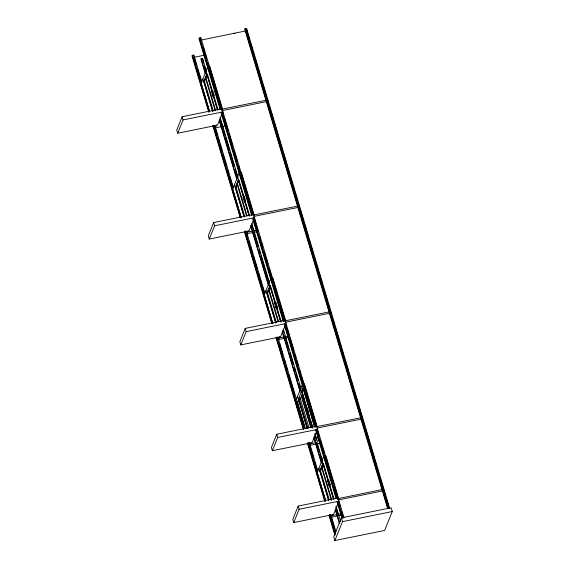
<?xml version="1.0" encoding="UTF-8"?>
<svg xmlns="http://www.w3.org/2000/svg" width="569" height="569" viewBox="0 0 569 569"><rect width="100%" height="100%" fill="white"/><g stroke="black" fill="none" stroke-linecap="round" stroke-linejoin="round"><path stroke-width="0.85" d="M193.723 58.024L193.325 56.729M246.484 31.437L246.213 30.157A0.733 0.669 22 0 1 246.946 31.11A0.733 0.669 22 0 1 245.708 31.217A0.733 0.669 22 0 1 246.157 30.15L246.185 30.121M298.881 207.201L298.583 205.886A0.733 0.669 22 0 1 299.344 206.874A0.733 0.669 22 0 1 298.106 206.981A0.733 0.669 22 0 1 298.554 205.914L253.632 214.975M246.107 30.114L246.1 30.854M309.216 445.484L308.889 444.126L315.781 442.725M330.625 517.299L330.319 515.955L341.507 513.665M361.607 417.554L361.6 418.293M361.976 418.898L361.713 417.596A0.733 0.669 22 0 1 362.446 418.542A0.733 0.669 22 0 1 361.208 418.649A0.733 0.669 22 0 1 361.656 417.589L315.866 426.821M200.708 40.769L200.402 39.396M214.556 127.997L214.264 126.638M267.316 101.41L267.01 100.044L221.213 109.312M277.658 339.672L277.288 338.299L288.547 336.016M201.995 82.27L193.873 55.037L192.279 55.357L192.023 56.004L208.766 112.178M343.975 517.776L200.871 37.732L199.278 38.052L199.015 38.699L220.075 109.34M193.609 55.677L193.873 55.037M200.608 38.372L200.871 37.732M200.459 40.221L246.569 30.762L388.862 508.067M206.362 71.104L202.55 58.33L201.163 58.607L200.935 59.176L205.245 73.65M202.55 58.33L203.595 63.145M221.91 108.665L182.116 116.73L176.746 130.017L177.699 133.224L217.493 125.159L222.863 111.88L183.069 119.945L177.699 133.224M203.695 81.751L206.853 73.949M212.778 111.076L203.987 81.58L206.91 74.354L207.408 74.255L212.685 91.95M213.275 110.976L204.484 81.481L207.408 74.255M211.526 91.73L211.917 90.763L212.714 90.606L214.065 95.137L213.674 96.104L212.877 96.268L211.526 91.73L212.322 91.566L212.714 90.606M212.877 96.268L213.268 95.3L206.006 71.111M389.744 508.494L246.633 28.45L245.04 28.77L244.784 29.417L387.638 508.608M246.377 29.097L246.633 28.45M216.625 124.881L215.751 127.051L213.759 127.456L214.641 125.287M253.461 214.499L213.667 222.571L208.297 235.851L209.25 239.065L249.044 230.993L254.414 217.714L214.62 225.786L209.25 239.065M235.246 187.592L238.404 179.783M244.329 216.91L235.538 187.421L238.461 180.195L238.959 180.089L243.987 196.945M244.826 216.81L236.035 187.322L238.959 180.089M243.077 197.571L243.468 196.604L244.265 196.44L245.616 200.978L245.225 201.945L244.428 202.102L243.077 197.571L243.873 197.407L245.225 201.945M244.428 202.102L244.819 201.134L237.558 176.945M248.176 230.715L247.302 232.892L245.31 233.29L246.192 231.121M285.012 320.333L245.218 328.405L239.848 341.685L240.801 344.899L280.595 336.827L285.965 323.548L246.171 331.62L240.801 344.899M266.797 293.426L269.955 285.617M275.887 322.744L267.089 293.255L270.012 286.029L270.51 285.93L281.065 321.314M276.378 322.644L267.586 293.156L270.51 285.93M274.628 303.405L275.019 302.438L275.816 302.274L277.167 306.812L276.776 307.779L275.979 307.943L274.628 303.405L275.424 303.241L275.816 302.274M275.979 307.943L276.37 306.976L277.167 306.812M279.728 336.556L278.853 338.726L276.861 339.131L277.743 336.955M316.563 426.174L276.769 434.239L271.399 447.526L272.352 450.733L312.146 442.668L317.516 429.389L277.722 437.454L272.352 450.733M301.506 391.458L298.348 399.26L300.34 398.855L302.552 393.392M304.991 428.77L297.203 402.653L298.64 399.111L299.13 399.011L307.929 428.5M303.028 388.243L301.598 391.785L302.096 391.685L303.526 388.143L303.028 388.243L314.586 427.006M305.489 428.67L297.701 402.546L299.13 399.011M303.576 397.062L302.914 398.698L302.466 397.183L303.121 395.555L302.587 393.883M306.179 409.239L306.57 408.272L307.367 408.115L308.718 412.646L308.327 413.613L307.53 413.777L306.179 409.239L306.976 409.083L308.327 413.613M307.53 413.777L307.921 412.81L300.66 388.62M311.279 442.39L310.404 444.56L308.412 444.965L309.294 442.796M317.9 435.513L315.589 441.217L316.378 443.863L319.799 443.173M316.378 443.863L318.356 438.969M337.972 497.989L298.177 506.061L292.807 519.341L293.76 522.555L333.555 514.483L338.925 501.204L299.13 509.276L293.76 522.555M319.757 471.082L322.915 463.273M328.846 500.4L320.055 470.912L322.979 463.685L323.469 463.579L328.747 481.274M329.088 499.461L320.553 470.812L323.469 463.579M327.588 481.061L327.979 480.094L328.775 479.93L330.127 484.468L329.736 485.435L328.939 485.592L327.588 481.061L328.384 480.897L328.775 479.93M328.939 485.592L329.33 484.632L330.127 484.468M332.396 514.931L331.812 516.382L329.821 516.78L330.703 514.611M341.386 517.854L333.74 536.773L334.864 540.55L384.608 530.464L392.254 511.545L391.131 507.768L341.386 517.854L342.517 521.638L334.864 540.55M277.281 338.313L277.388 339.423M308.839 444.14L308.803 444.674M337.218 498.7L316.67 429.773M382.987 489.418L337.389 498.736M214.186 126.631L214.228 127.57M246.078 233.88L245.836 232.486M330.255 515.955L330.305 516.944M233.269 33.571L234.997 33.222M204.733 55.129L193.51 57.405L209.741 111.858M203.987 81.58L204.484 81.481M213.268 95.3L214.065 95.137M221.419 110.016L222.749 109.746L209.79 66.281L207.799 66.687L200.8 83.992L209.022 111.574M222.358 110.578L267.259 101.467M215.359 127.883L225.722 125.777M236.996 183.815L237.501 183.695L247.038 215.729M235.538 187.421L236.035 187.322M244.819 201.134L245.616 200.978M253.909 216.412L298.81 207.308M256.128 230.353L245.772 232.451L245.701 232.998M246.91 233.717L257.273 231.611M267.089 293.255L267.586 293.156M285.183 320.809L330.084 311.705L330.397 312.388L330.418 313.085L285.46 322.246M284.521 321.691L285.851 321.421L272.892 277.957L270.901 278.355L263.902 295.66L272.124 323.249M278.461 339.551L287.957 337.623M297.203 402.653L297.701 402.546M307.921 412.81L308.718 412.646M317.011 428.087L361.912 418.976M309.259 443.095L309.756 442.995M310.013 445.392L320.375 443.287M331.307 500.165L321.521 467.291L322.011 467.185L331.805 500.066M321.513 467.305L322.011 467.206M320.055 470.912L320.553 470.812M337.481 499.347L338.811 499.077L325.852 455.605L323.861 456.011L316.862 473.316L325.091 500.898M338.42 499.902L383.321 490.798L383.122 489.411A0.733 0.669 22 0 1 383.855 490.364A0.733 0.669 22 0 1 382.617 490.471A0.733 0.669 22 0 1 383.065 489.404L383.093 489.383M331.421 517.207L340.923 515.279M342.517 521.638L392.254 511.545M330.297 313.106L330.105 312.708M200.565 40.769L200.331 40.136M383.221 490.727L383.044 490.265M246.626 29.944L247.387 32.497M248.404 35.904L249.67 40.157M250.182 41.864L251.953 47.817M253.475 52.924L254.243 55.478M255.253 58.884L257.032 64.845M258.049 68.244L259.315 72.505M259.82 74.205L261.598 80.165M263.12 85.272L263.881 87.825M264.386 89.525L266.164 95.485M267.686 100.592L268.447 103.145M269.464 106.545L270.73 110.806M271.242 112.506L273.013 118.466M274.03 121.866L278.092 135.486M279.109 138.893L280.375 143.146M280.88 144.846L282.658 150.806M283.675 154.213L284.941 158.467M285.446 160.166L287.224 166.127M288.746 171.233L289.507 173.787M290.524 177.194L291.79 181.447M293.312 186.554L294.073 189.107M295.091 192.514L296.869 198.474M298.391 203.581L299.152 206.134M300.169 209.534L303.718 221.455M304.735 224.855L306.001 229.115M306.506 230.815L308.284 236.775M309.301 240.175L310.567 244.435M311.079 246.135L312.85 252.095M314.373 257.202L315.646 261.456M316.151 263.155L317.929 269.116M318.946 272.523L320.212 276.776M320.717 278.476L322.495 284.436M324.017 289.543L324.778 292.096M325.795 295.503L327.061 299.756M328.583 304.863L329.344 307.416M330.361 310.823L331.627 315.077M332.14 316.777L334.423 324.437M335.433 327.844L338.989 339.757M340.006 343.164L341.272 347.424M341.777 349.124L343.555 355.084M345.077 360.191L345.838 362.745M346.343 364.445L348.121 370.405M349.643 375.512L350.404 378.065M351.422 381.465L353.2 387.425M354.21 390.832L355.483 395.085M355.988 396.785L357.766 402.745M359.288 407.852L360.049 410.405M361.066 413.812L362.332 418.066M362.837 419.766L364.615 425.726M365.632 429.133L366.898 433.386M367.403 435.086L369.181 441.046M370.704 446.153L371.977 450.406M372.482 452.113L374.26 458.066M375.27 461.473L376.543 465.726M377.048 467.434L378.826 473.387M380.348 478.493L381.109 481.047M381.614 482.754L383.392 488.707M384.914 493.814L385.675 496.367M386.692 499.774L387.958 504.027M246.27 30.826L388.563 508.124M246.477 31.793L247.743 36.046M251.043 47.106L252.309 51.366M253.326 54.766L254.087 57.32M257.892 70.079L258.653 72.633M262.458 85.393L263.724 89.653M264.741 93.053L265.503 95.606M267.53 102.413L268.291 104.966M272.096 117.726L273.362 121.979M274.379 125.386L275.14 127.933M276.662 133.039L277.928 137.293M278.945 140.699L279.706 143.253M283.504 156.013L284.265 158.566M288.583 173.026L289.344 175.579M293.149 188.346L293.91 190.892M299.991 211.312L300.752 213.866M302.274 218.973L303.547 223.226M304.557 226.633L305.318 229.179M309.636 243.646L310.389 246.199M314.195 258.959L314.956 261.512M318.761 274.272L320.034 278.526M323.327 289.593L324.593 293.846M325.61 297.246L326.371 299.799M327.893 304.906L329.159 309.159M330.176 312.559L330.938 315.112M332.965 321.919L333.726 324.472M335.248 329.579L336.009 332.132M339.814 344.892L340.575 347.446M344.38 360.205L345.646 364.459M346.663 367.866L347.424 370.419M348.946 375.519L350.212 379.772M351.229 383.179L351.991 385.732M354.018 392.539L355.284 396.792M358.584 407.852L359.85 412.105M360.867 415.512L361.628 418.059M365.433 430.825L366.194 433.379M369.999 446.139L371.265 450.392M372.282 453.799L373.044 456.345M375.071 463.152L375.832 465.705M379.637 478.472L380.903 482.725M381.92 486.125L382.681 488.679M384.203 493.785L385.469 498.039M386.486 501.438L387.247 503.992M245.04 28.77L388.15 508.814M254.3 215.587L241.341 172.115L239.35 172.521L232.351 189.826L240.573 217.408M317.402 427.255L304.443 383.791L302.452 384.196L295.453 401.501L303.675 429.083M203.403 47.739L204.164 50.292M205.174 53.692L206.447 57.953M207.97 63.059L209.236 67.313M209.748 69.013L211.519 74.973M212.536 78.38L213.802 82.633M214.819 86.04L216.085 90.293M216.597 91.993L218.368 97.953M219.385 101.36L220.658 105.614M221.163 107.321L222.941 113.274M224.463 118.38L225.224 120.934M225.729 122.641L228.013 130.301M229.03 133.701L230.296 137.961M230.808 139.661L232.579 145.621M234.101 150.728L234.862 153.281M235.374 154.981L237.145 160.942M238.667 166.048L239.428 168.602M240.445 172.002L241.718 176.262M243.24 181.369L244.001 183.922M245.011 187.322L249.073 200.942M250.09 204.349L251.356 208.603M251.868 210.302L253.134 214.563M254.656 219.67L255.922 223.923M256.434 225.623L258.205 231.583M259.727 236.69L260.488 239.243M261.505 242.65L262.778 246.903M264.301 252.01L265.567 256.263M266.072 257.97L267.85 263.924M269.372 269.037L270.133 271.591M270.638 273.291L272.416 279.251M273.938 284.358L274.699 286.911M275.716 290.311L276.982 294.571M277.494 296.271L279.265 302.231M280.282 305.631L281.548 309.892M282.06 311.592L284.344 319.252M285.361 322.659L286.627 326.912M287.132 328.612L288.91 334.572M289.927 337.979L291.193 342.232M291.698 343.932L293.476 349.892M294.998 354.999L295.759 357.552M296.776 360.959L298.042 365.213M299.564 370.319L300.325 372.873M301.342 376.28L303.121 382.233M304.138 385.64L305.404 389.893M306.421 393.3L309.97 405.213M310.987 408.62L312.253 412.874M312.758 414.581L314.536 420.534M315.553 423.941L316.314 426.494M317.331 429.901L319.102 435.861M320.624 440.968L321.385 443.521M322.403 446.921L324.181 452.881M325.198 456.288L326.464 460.541M326.969 462.241L328.747 468.202M330.269 473.308L331.03 475.862M332.047 479.269L333.313 483.522M334.835 488.629L335.596 491.182M336.613 494.589L337.879 498.842M338.391 500.542L340.162 506.502M341.685 511.609L343.207 516.716M200.508 40.107L221.049 109.02M222.066 112.42L252.501 214.52M253.518 217.92L284.208 320.873M285.225 324.273L315.66 426.373M338.235 502.093L343.05 518.259M203.247 49.581L204.008 52.135M207.813 64.902L209.079 69.155M212.379 80.215L213.645 84.468M214.662 87.868L215.423 90.421M216.945 95.528L218.724 101.481M222.017 112.541L223.283 116.794M224.3 120.201L225.061 122.755M228.866 135.514L229.627 138.068M233.432 150.828L234.698 155.081M235.715 158.488L236.476 161.041M237.998 166.141L239.264 170.401M243.07 183.161L244.336 187.414M247.636 198.474L248.902 202.728M249.919 206.134L250.68 208.688M253.468 218.041L253.973 219.748M254.485 221.448L255.246 224.001M259.051 236.761L260.317 241.014M264.123 253.774L264.884 256.327M268.689 269.094L269.955 273.348M270.972 276.747L271.733 279.301M273.255 284.408L274.521 288.661M275.538 292.061L276.299 294.614M280.097 307.381L281.371 311.634M285.176 324.394L285.937 326.947M289.742 339.707L290.503 342.261M294.301 355.02L295.574 359.281M296.584 362.681L297.345 365.234M298.867 370.341L300.14 374.594M301.15 377.994L301.911 380.547M303.946 387.354L304.707 389.907M306.229 395.014L306.99 397.567M310.788 410.327L311.549 412.881M319.92 440.954L321.193 445.207M322.203 448.614L322.964 451.167M324.486 456.267L326.265 462.227M329.558 473.287L330.831 477.54M331.841 480.94L332.602 483.494M338.185 502.214L338.946 504.767M340.973 511.574L342.239 515.827M199.278 38.052L220.594 109.547M221.355 112.1L252.06 215.153M253.07 218.496L283.775 321.485M284.536 324.038L315.233 427.027M315.994 429.581L336.571 498.643M337.566 501.929L342.389 518.096M303.526 388.143L315.084 426.899M221.092 112.747L251.797 215.736M252.807 219.136L283.255 321.279M284.272 324.679L314.721 426.821M315.738 430.221L336.037 498.316M337.047 501.716L341.869 517.89M314.949 433.692L316.727 439.645M314.856 433.934L316.627 439.887M302.096 391.685L307.118 408.535M307.623 410.221L312.644 427.07M213.19 93.636L217.963 109.646M244.99 200.316L249.514 215.48M329.75 484.646L334.024 498.97M220.068 117.093L238.098 177.556M251.804 223.546L269.329 282.309M283.291 329.152L301.065 388.769M303.853 398.136L304.614 400.697M305.126 402.397L306.904 408.357M308.426 413.471L309.187 416.024M310.205 419.431L312.744 427.945M315.027 435.612L316.293 439.873M317.31 443.279L322.388 460.307M336.101 506.296L340.667 521.631M212.322 91.566L213.674 96.104M275.424 303.241L276.776 307.779M328.384 480.897L329.736 485.435M213.482 96.189L217.721 110.4M245.033 202.023L249.272 216.234M269.109 282.786L280.823 322.075M308.128 413.691L312.402 428.016M322.075 460.435L333.534 498.892M204.612 66.552L205.878 70.812M206.91 74.354L211.938 91.211M212.941 94.575L217.465 109.746M220.608 120.208L225.175 135.536M225.68 137.243L229.748 150.87M230.253 152.57L234.314 166.198M235.331 169.605L237.358 176.418M238.461 180.195L243.489 197.045M244.997 202.102L249.016 215.58M251.832 224.961L253.105 229.222M254.115 232.629L258.184 246.256M259.194 249.663L260.467 253.923M260.972 255.623L265.033 269.251M265.545 270.951L269.101 282.878M270.012 286.029L275.04 302.879M275.538 304.564L280.567 321.421M283.063 329.714L283.824 332.275M284.841 335.682L286.107 339.935M286.62 341.642L288.903 349.309M289.92 352.709L293.469 364.637M294.486 368.043L295.759 372.304M296.264 374.004L298.042 379.964M299.059 383.371L300.325 387.631M317.338 444.695L319.622 452.355M320.127 454.062L321.905 460.022M322.979 463.685L328 480.535M329.003 483.906L333.526 499.07M335.874 506.865L338.413 515.379M201.163 58.607L205.729 73.942M219.442 119.931L236.96 178.694M250.922 225.537L268.696 285.147M282.402 331.137L300.176 390.754M301.449 395.014L311.094 427.376M313.889 436.743L321.755 463.145M335.468 509.134L339.785 523.615M219.214 120.493L236.981 180.11M250.694 226.099L268.468 285.716M282.174 331.706L300.204 392.169M301.47 396.429L310.866 427.938M313.91 438.158L321.279 462.86M335.241 509.703L339.302 523.324M215.487 109.895L205.95 77.861L205.445 77.974L215.246 110.841M278.59 321.57L269.052 289.536L268.547 289.649L278.092 321.67M237.003 183.801L246.541 215.836M299.991 397.695L308.967 427.788M298.64 399.111L307.175 427.76M202.849 78.92L212.571 111.517M234.4 184.754L243.873 216.519M265.951 290.588L275.673 323.192M297.509 396.429L306.976 428.194M318.917 468.244L328.633 500.848M214.933 125.678L233.454 187.813M246.647 232.074L264.919 293.355M278.113 337.616L296.634 399.744M309.828 444.005L317.95 471.246M331.144 515.5L335.966 531.674M194.37 58.23L196.149 64.19M197.671 69.297L198.432 71.85M198.944 73.55L201.476 82.064M215.431 128.879L217.209 134.832M218.226 138.239L219.492 142.492M220.004 144.199L221.775 150.152M223.297 155.259L224.058 157.812M225.075 161.219L226.348 165.472M227.87 170.586L228.631 173.14M229.641 176.539L230.914 180.8M231.419 182.5L232.685 186.753M246.64 233.567L247.408 236.121M248.93 241.228L249.691 243.781M250.701 247.188L252.48 253.141M253.497 256.548L254.763 260.801M255.268 262.508L257.046 268.461M258.568 273.568L259.329 276.121M260.346 279.528L261.612 283.782M262.124 285.489L263.895 291.442M279.628 344.217L280.389 346.77M280.901 348.47L282.672 354.43M284.194 359.537L284.955 362.09M285.972 365.497L287.238 369.75M288.76 374.857L290.034 379.11M290.539 380.817L294.6 394.431M309.821 445.499L311.094 449.759M311.599 451.459L313.377 457.419M314.899 462.526L315.66 465.079M316.165 466.779L317.438 471.032M331.393 517.847L332.154 520.4M332.659 522.107L334.437 528.06M213.802 125.472L241.192 217.358M245.253 230.971L272.9 323.711M276.954 337.325L304.095 428.357M308.405 442.824L325.653 500.677M329.714 514.291L335.546 533.857M197.009 69.439L198.282 73.693M199.292 77.1L200.053 79.653M201.07 83.053L209.442 111.133M213.752 125.593L214.257 127.292M218.062 140.059L218.823 142.613M222.628 155.373L223.902 159.626M224.911 163.026L225.673 165.579M227.7 172.386L228.461 174.939M232.266 187.699L241.142 217.479M245.203 231.092L246.221 234.499M248.753 243.006L249.514 245.559M253.319 258.319L254.585 262.572M257.885 273.632L259.151 277.885M260.168 281.292L260.929 283.846M262.451 288.945L272.85 323.832M276.911 337.445L277.416 339.145M278.938 344.252L280.204 348.505M281.221 351.905L281.982 354.459M283.504 359.565L284.77 363.819M285.787 367.225L286.548 369.772M288.07 374.879L289.841 380.839M295.425 399.552L304.045 428.478M308.362 442.945L310.389 449.752M314.195 462.512L315.461 466.765M316.478 470.172L325.603 500.798M329.664 514.412L331.442 520.365M192.279 55.357L209.029 111.531M213.091 125.152L240.744 217.927M244.805 231.54L272.21 323.469M276.271 337.083L303.668 429.012M307.729 442.625L325.24 501.353M329.302 514.973L335.134 534.547M213.261 125.785L213.759 127.456M244.812 231.619L245.31 233.29M276.363 337.46L276.861 339.131M307.914 443.294L308.412 444.965M329.323 515.109L329.821 516.78M212.827 125.792L240.232 217.721M244.542 232.188L271.697 323.263M276.008 337.73L303.412 429.652M307.473 443.272L324.728 501.147M329.038 515.621L334.878 535.194M182.116 116.73L183.069 119.945M213.667 222.571L214.62 225.786M245.218 328.405L246.171 331.62M276.769 434.239L277.722 437.454M298.177 506.061L299.13 509.276M266.555 101.14A0.733 0.669 22 0 0 267.793 101.033A0.733 0.669 22 0 0 267.003 100.08A0.733 0.669 22 0 0 266.555 101.14M329.657 312.815A0.733 0.669 22 0 0 330.895 312.708A0.733 0.669 22 0 0 330.105 311.748A0.733 0.669 22 0 0 329.657 312.815"/></g></svg>
